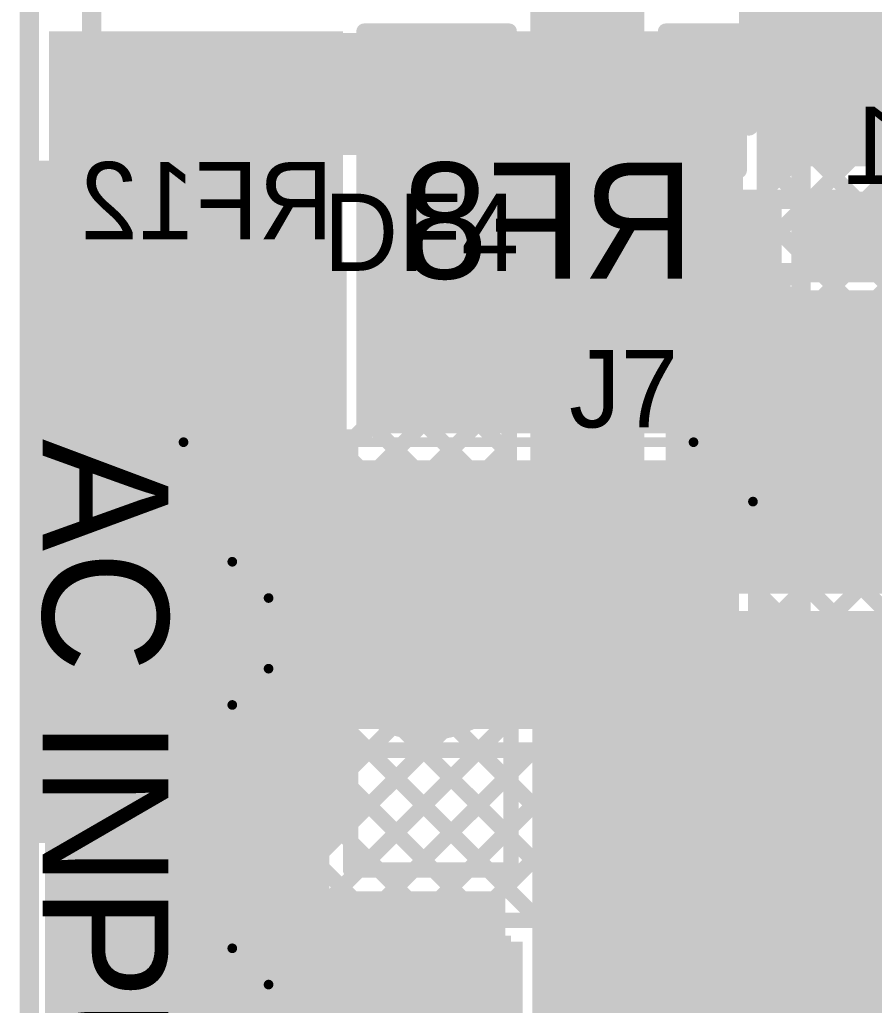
# Model space of a CAD drawing. Header units: millimetres. Extents: x 3.06 to 5.82, y 1.29 to 3.84.
# Drawn here: x 3.058 to 3.5, y 2.23 to 2.74 of the extents above; entities that cross this region are included whole.
import ezdxf

# ---------------------------------------------------------------- set-up
doc = ezdxf.new("R2010")
doc.units = ezdxf.units.MM
doc.header["$MEASUREMENT"] = 0
for name, color, linetype in [('BottomLayer', 5, 'Continuous'), ('BottomOverlay', 54, 'Continuous'), ('BottomPaste', 16, 'Continuous'), ('BottomSolder', 6, 'Continuous'), ('Mechanical13', 56, 'Continuous'), ('MultiLayer', 9, 'Continuous'), ('PadHoleLayer', 156, 'Continuous'), ('TopLayer', 1, 'Continuous'), ('TopOverlay', 2, 'Continuous'), ('TopPaste', 8, 'Continuous'), ('TopSolder', 216, 'Continuous'), ('ViaHoleLayer', 16, 'Continuous')]:
    doc.layers.add(name, color=color, linetype=linetype)

# ---------------------------------------------------------------- blocks, each defined once
blk = doc.blocks.new('R__0402_B_3')
at = {"layer": 'BottomLayer'}
for points in [[(-0.0275, 0.0125), (-0.0275, -0.0125), (-0.0095, 0.0125), (-0.0095, -0.0125)], [(0.0095, 0.0125), (0.0095, -0.0125), (0.0275, 0.0125), (0.0275, -0.0125)]]:
    blk.add_solid(points, dxfattribs=at)
at = {"layer": 'BottomOverlay', "const_width": 0.01}
for points in [[(-0.034, -0.019), (-0.034, 0.019)], [(-0.034, 0.019), (0.034, 0.019)], [(0.034, -0.019), (0.034, 0.019)], [(-0.034, -0.019), (0.034, -0.019)]]:
    blk.add_lwpolyline(points, dxfattribs=at)
at = {"layer": 'BottomOverlay', "const_width": 0.005}
for points in [[(-0.0365, 0.019, 1), (-0.0315, 0.019, 1)], [(-0.0365, 0.019, 1), (-0.0315, 0.019, 1)], [(0.0315, 0.019, 1), (0.0365, 0.019, 1)], [(0.0315, 0.019, 1), (0.0365, 0.019, 1)], [(-0.0365, -0.019, 1), (-0.0315, -0.019, 1)], [(-0.0365, -0.019, 1), (-0.0315, -0.019, 1)], [(0.0315, -0.019, 1), (0.0365, -0.019, 1)], [(0.0315, -0.019, 1), (0.0365, -0.019, 1)]]:
    blk.add_lwpolyline(points, format="xyb", close=True, dxfattribs=at)
at = {"layer": 'BottomPaste'}
for points in [[(-0.0275, 0.0125), (-0.0275, -0.0125), (-0.0095, 0.0125), (-0.0095, -0.0125)], [(0.0095, 0.0125), (0.0095, -0.0125), (0.0275, 0.0125), (0.0275, -0.0125)]]:
    blk.add_solid(points, dxfattribs=at)
at = {"layer": 'BottomSolder'}
for points in [[(-0.0315, 0.0165), (-0.0315, -0.0165), (-0.0055, 0.0165), (-0.0055, -0.0165)], [(0.0055, 0.0165), (0.0055, -0.0165), (0.0315, 0.0165), (0.0315, -0.0165)]]:
    blk.add_solid(points, dxfattribs=at)
blk = doc.blocks.new('T________B_____2P_8')
at = {"layer": 'BottomLayer', "const_width": 0.04}
blk.add_lwpolyline([(0.18, 0, 1), (0.22, 0, 1)], format="xyb", close=True, dxfattribs=at)
at = {"layer": 'BottomLayer'}
blk.add_solid([(-0.04, 0.04), (-0.04, -0.04), (0.04, 0.04), (0.04, -0.04)], dxfattribs=at)
at = {"layer": 'BottomSolder', "const_width": 0.044}
blk.add_lwpolyline([(0.178, 0, 1), (0.222, 0, 1)], format="xyb", close=True, dxfattribs=at)
at = {"layer": 'BottomSolder'}
blk.add_solid([(-0.044, 0.044), (-0.044, -0.044), (0.044, 0.044), (0.044, -0.044)], dxfattribs=at)
at = {"layer": 'MultiLayer', "const_width": 0.04}
blk.add_lwpolyline([(0.18, 0, 1), (0.22, 0, 1)], format="xyb", close=True, dxfattribs=at)
at = {"layer": 'MultiLayer'}
blk.add_solid([(-0.04, 0.04), (-0.04, -0.04), (0.04, 0.04), (0.04, -0.04)], dxfattribs=at)
at = {"layer": 'PadHoleLayer', "const_width": 0.0275}
for points in [[(-0.01375, 0, 1), (0.01375, 0, 1)], [(0.18625, 0, 1), (0.21375, 0, 1)]]:
    blk.add_lwpolyline(points, format="xyb", close=True, dxfattribs=at)
at = {"layer": 'TopLayer', "const_width": 0.04}
blk.add_lwpolyline([(0.18, 0, 1), (0.22, 0, 1)], format="xyb", close=True, dxfattribs=at)
at = {"layer": 'TopLayer'}
blk.add_solid([(-0.04, 0.04), (-0.04, -0.04), (0.04, 0.04), (0.04, -0.04)], dxfattribs=at)
at = {"layer": 'TopOverlay', "const_width": 0.005}
for points in [[(-0.10066, 0.12542), (-0.10066, -0.1384)], [(-0.10066, 0.12542), (0.29934, 0.12542)], [(0.29934, 0.12542), (0.29934, -0.1384)], [(-0.03661, 0.1002), (-0.01784, 0.08143)], [(0.03748, 0.1002), (0.01871, 0.08143)], [(0.16339, 0.1002), (0.18216, 0.08143)], [(0.23748, 0.1002), (0.21871, 0.08143)], [(-0.01784, 0.08143), (0.01871, 0.08143)], [(0.18216, 0.08143), (0.21871, 0.08143)], [(-0.10066, -0.1384), (-0.06992, -0.16914)], [(0.29934, -0.1384), (0.26861, -0.16914)], [(-0.06992, -0.16914), (0.26861, -0.16914)]]:
    blk.add_lwpolyline(points, dxfattribs=at)
at = {"layer": 'TopOverlay', "const_width": 0.0025}
for points in [[(-0.10191, 0.12542, 1), (-0.09941, 0.12542, 1)], [(-0.10191, 0.12542, 1), (-0.09941, 0.12542, 1)], [(0.29809, 0.12542, 1), (0.30059, 0.12542, 1)], [(0.29809, 0.12542, 1), (0.30059, 0.12542, 1)], [(-0.03786, 0.1002, 1), (-0.03536, 0.1002, 1)], [(0.03623, 0.1002, 1), (0.03873, 0.1002, 1)], [(0.16214, 0.1002, 1), (0.16464, 0.1002, 1)], [(0.23623, 0.1002, 1), (0.23873, 0.1002, 1)], [(-0.01909, 0.08143, 1), (-0.01659, 0.08143, 1)], [(-0.01909, 0.08143, 1), (-0.01659, 0.08143, 1)], [(0.01746, 0.08143, 1), (0.01996, 0.08143, 1)], [(0.01746, 0.08143, 1), (0.01996, 0.08143, 1)], [(0.18091, 0.08143, 1), (0.18341, 0.08143, 1)], [(0.18091, 0.08143, 1), (0.18341, 0.08143, 1)], [(0.21746, 0.08143, 1), (0.21996, 0.08143, 1)], [(0.21746, 0.08143, 1), (0.21996, 0.08143, 1)], [(-0.10191, -0.1384, 1), (-0.09941, -0.1384, 1)], [(-0.10191, -0.1384, 1), (-0.09941, -0.1384, 1)], [(0.29809, -0.1384, 1), (0.30059, -0.1384, 1)], [(0.29809, -0.1384, 1), (0.30059, -0.1384, 1)], [(-0.07117, -0.16914, 1), (-0.06867, -0.16914, 1)], [(-0.07117, -0.16914, 1), (-0.06867, -0.16914, 1)], [(0.26736, -0.16914, 1), (0.26986, -0.16914, 1)], [(0.26736, -0.16914, 1), (0.26986, -0.16914, 1)]]:
    blk.add_lwpolyline(points, format="xyb", close=True, dxfattribs=at)
at = {"layer": 'TopSolder', "const_width": 0.044}
blk.add_lwpolyline([(0.178, 0, 1), (0.222, 0, 1)], format="xyb", close=True, dxfattribs=at)
at = {"layer": 'TopSolder'}
blk.add_solid([(-0.044, 0.044), (-0.044, -0.044), (0.044, 0.044), (0.044, -0.044)], dxfattribs=at)
blk = doc.blocks.new('750312723_16')
at = {"layer": 'BottomLayer'}
blk.add_solid([(-0.04331, -0.04331), (0.04331, -0.04331), (-0.04331, 0.04331), (0.04331, 0.04331)], dxfattribs=at)
at = {"layer": 'BottomSolder'}
blk.add_solid([(-0.04731, -0.04731), (0.04731, -0.04731), (-0.04731, 0.04731), (0.04731, 0.04731)], dxfattribs=at)
at = {"layer": 'MultiLayer'}
blk.add_solid([(-0.04331, -0.04331), (0.04331, -0.04331), (-0.04331, 0.04331), (0.04331, 0.04331)], dxfattribs=at)
at = {"layer": 'PadHoleLayer', "const_width": 0.02303}
blk.add_lwpolyline([(-0.01152, 0, 1), (0.01152, 0, 1)], format="xyb", close=True, dxfattribs=at)
at = {"layer": 'TopLayer'}
blk.add_solid([(-0.04331, -0.04331), (0.04331, -0.04331), (-0.04331, 0.04331), (0.04331, 0.04331)], dxfattribs=at)
at = {"layer": 'TopOverlay', "const_width": 0.01}
blk.add_lwpolyline([(-0.0855, 0.056), (0.6895, 0.056)], dxfattribs=at)
at = {"layer": 'TopSolder'}
blk.add_solid([(-0.04731, -0.04731), (0.04731, -0.04731), (-0.04731, 0.04731), (0.04731, 0.04731)], dxfattribs=at)
blk = doc.blocks.new('RES_2512_B_26')
at = {"layer": 'BottomLayer'}
for points in [[(-0.1378, -0.0689), (-0.0748, -0.0689), (-0.1378, 0.0689), (-0.0748, 0.0689)], [(0.0748, -0.0689), (0.1378, -0.0689), (0.0748, 0.0689), (0.1378, 0.0689)]]:
    blk.add_solid(points, dxfattribs=at)
at = {"layer": 'BottomOverlay', "const_width": 0.01}
for points in [[(0.146, 0.077), (-0.146, 0.077)], [(-0.146, -0.077), (-0.146, 0.077)], [(0.146, -0.077), (0.146, 0.077)], [(0.146, -0.077), (-0.146, -0.077)]]:
    blk.add_lwpolyline(points, dxfattribs=at)
at = {"layer": 'BottomOverlay', "const_width": 0.005}
for points in [[(-0.1485, 0.077, 1), (-0.1435, 0.077, 1)], [(-0.1485, 0.077, 1), (-0.1435, 0.077, 1)], [(0.1435, 0.077, 1), (0.1485, 0.077, 1)], [(0.1435, 0.077, 1), (0.1485, 0.077, 1)], [(-0.1485, -0.077, 1), (-0.1435, -0.077, 1)], [(-0.1485, -0.077, 1), (-0.1435, -0.077, 1)], [(0.1435, -0.077, 1), (0.1485, -0.077, 1)], [(0.1435, -0.077, 1), (0.1485, -0.077, 1)]]:
    blk.add_lwpolyline(points, format="xyb", close=True, dxfattribs=at)
at = {"layer": 'BottomPaste'}
for points in [[(-0.1378, -0.0689), (-0.0748, -0.0689), (-0.1378, 0.0689), (-0.0748, 0.0689)], [(0.0748, -0.0689), (0.1378, -0.0689), (0.0748, 0.0689), (0.1378, 0.0689)]]:
    blk.add_solid(points, dxfattribs=at)
at = {"layer": 'BottomSolder'}
for points in [[(-0.1418, -0.0729), (-0.0708, -0.0729), (-0.1418, 0.0729), (-0.0708, 0.0729)], [(0.0708, -0.0729), (0.1418, -0.0729), (0.0708, 0.0729), (0.1418, 0.0729)]]:
    blk.add_solid(points, dxfattribs=at)
blk = doc.blocks.new('DF04S_T_77')
at = {"layer": 'TopLayer'}
for points in [[(-0.12638, 0.14173), (-0.07835, 0.14173), (-0.12638, 0.20236), (-0.07835, 0.20236)], [(0.07835, 0.14173), (0.12638, 0.14173), (0.07835, 0.20236), (0.12638, 0.20236)], [(-0.12638, -0.20236), (-0.07835, -0.20236), (-0.12638, -0.14173), (-0.07835, -0.14173)], [(0.07835, -0.20236), (0.12638, -0.20236), (0.07835, -0.14173), (0.12638, -0.14173)]]:
    blk.add_solid(points, dxfattribs=at)
at = {"layer": 'TopOverlay'}
for points, const_width in [([(0.16618, 0.155, 1), (0.14382, 0.155, 1)], 0.01969), ([(0.1389, 0.155, 1), (0.14874, 0.155, 1)], 0.00984), ([(0.16126, 0.155, 1), (0.1711, 0.155, 1)], 0.00984), ([(-0.0625, 0.13, 1), (-0.0575, 0.13, 1)], 0.005), ([(0.0575, 0.13, 1), (0.0625, 0.13, 1)], 0.005), ([(-0.1725, 0.115, 1), (-0.1675, 0.115, 1)], 0.005), ([(0.1675, 0.115, 1), (0.1725, 0.115, 1)], 0.005), ([(-0.1725, -0.12, 1), (-0.1675, -0.12, 1)], 0.005), ([(0.1675, -0.12, 1), (0.1725, -0.12, 1)], 0.005), ([(-0.0625, -0.13, 1), (-0.0575, -0.13, 1)], 0.005), ([(0.0575, -0.13, 1), (0.0625, -0.13, 1)], 0.005)]:
    blk.add_lwpolyline(points, format="xyb", close=True, dxfattribs=dict(at, const_width=const_width))
at = {"layer": 'TopOverlay', "const_width": 0.01}
for points in [[(-0.06, 0.13), (0.06, 0.13)], [(-0.17, -0.12), (-0.17, 0.115)], [(0.17, -0.12), (0.17, 0.115)], [(-0.06, -0.13), (0.06, -0.13)]]:
    blk.add_lwpolyline(points, dxfattribs=at)
at = {"layer": 'TopPaste'}
for points in [[(-0.12638, 0.14173), (-0.07835, 0.14173), (-0.12638, 0.20236), (-0.07835, 0.20236)], [(0.07835, 0.14173), (0.12638, 0.14173), (0.07835, 0.20236), (0.12638, 0.20236)], [(-0.12638, -0.20236), (-0.07835, -0.20236), (-0.12638, -0.14173), (-0.07835, -0.14173)], [(0.07835, -0.20236), (0.12638, -0.20236), (0.07835, -0.14173), (0.12638, -0.14173)]]:
    blk.add_solid(points, dxfattribs=at)
at = {"layer": 'TopSolder'}
for points in [[(-0.13038, 0.13773), (-0.07435, 0.13773), (-0.13038, 0.20636), (-0.07435, 0.20636)], [(0.07435, 0.13773), (0.13038, 0.13773), (0.07435, 0.20636), (0.13038, 0.20636)], [(-0.13038, -0.20636), (-0.07435, -0.20636), (-0.13038, -0.13773), (-0.07435, -0.13773)], [(0.07435, -0.20636), (0.13038, -0.20636), (0.07435, -0.13773), (0.13038, -0.13773)]]:
    blk.add_solid(points, dxfattribs=at)
blk = doc.blocks.new('SMB_B_82')
at = {"layer": 'BottomLayer'}
for points in [[(-0.12951, -0.054), (-0.04451, -0.054), (-0.12951, 0.054), (-0.04451, 0.054)], [(0.04451, -0.054), (0.12951, -0.054), (0.04451, 0.054), (0.12951, 0.054)]]:
    blk.add_solid(points, dxfattribs=at)
at = {"layer": 'BottomOverlay', "const_width": 0.01}
for points in [[(-0.095, 0.081), (0.099, 0.081)], [(-0.095, 0.081), (-0.095, 0.063)], [(0.099, 0.081), (0.099, 0.063)], [(-0.095, -0.063), (-0.095, -0.081)], [(0.099, -0.063), (0.099, -0.081)], [(-0.095, -0.081), (0.099, -0.081)]]:
    blk.add_lwpolyline(points, dxfattribs=at)
at = {"layer": 'BottomOverlay', "const_width": 0.005}
for points in [[(-0.0975, 0.081, 1), (-0.0925, 0.081, 1)], [(-0.0975, 0.081, 1), (-0.0925, 0.081, 1)], [(0.0965, 0.081, 1), (0.1015, 0.081, 1)], [(0.0965, 0.081, 1), (0.1015, 0.081, 1)], [(-0.0975, 0.063, 1), (-0.0925, 0.063, 1)], [(0.0965, 0.063, 1), (0.1015, 0.063, 1)], [(-0.0975, -0.063, 1), (-0.0925, -0.063, 1)], [(0.0965, -0.063, 1), (0.1015, -0.063, 1)], [(-0.0975, -0.081, 1), (-0.0925, -0.081, 1)], [(-0.0975, -0.081, 1), (-0.0925, -0.081, 1)], [(0.0965, -0.081, 1), (0.1015, -0.081, 1)], [(0.0965, -0.081, 1), (0.1015, -0.081, 1)]]:
    blk.add_lwpolyline(points, format="xyb", close=True, dxfattribs=at)
at = {"layer": 'BottomOverlay'}
for points in [[(0.099, 0.058), (0.19, 0.058), (0.099, 0.086), (0.19, 0.086)], [(0.133, -0.086), (0.19, -0.086), (0.133, 0.086), (0.19, 0.086)], [(0.099, -0.086), (0.19, -0.086), (0.099, -0.058), (0.19, -0.058)]]:
    blk.add_solid(points, dxfattribs=at)
at = {"layer": 'BottomPaste'}
for points in [[(-0.12951, -0.054), (-0.04451, -0.054), (-0.12951, 0.054), (-0.04451, 0.054)], [(0.04451, -0.054), (0.12951, -0.054), (0.04451, 0.054), (0.12951, 0.054)]]:
    blk.add_solid(points, dxfattribs=at)
at = {"layer": 'BottomSolder'}
for points in [[(-0.13351, -0.058), (-0.04051, -0.058), (-0.13351, 0.058), (-0.04051, 0.058)], [(0.04051, -0.058), (0.13351, -0.058), (0.04051, 0.058), (0.13351, 0.058)]]:
    blk.add_solid(points, dxfattribs=at)

msp = doc.modelspace()

# ---------------------------------------------------------------- linework, layer by layer
at = {"layer": 'BottomLayer', "const_width": 0.008}
for points in [[(3.236, 2.734), (3.311, 2.734)], [(3.236, 2.67032), (3.29968, 2.734)], [(3.236, 2.6986), (3.2714, 2.734)], [(3.236, 2.72688), (3.24312, 2.734)], [(3.236, 2.524), (3.236, 2.734)], [(3.236, 2.73198), (3.311, 2.65698)], [(3.26227, 2.734), (3.311, 2.68527)], [(3.29055, 2.734), (3.311, 2.71355)], [(3.311, 2.44942), (3.311, 2.734)], [(3.392, 2.734), (3.43, 2.734)], [(3.392, 2.71318), (3.41282, 2.734)], [(3.392, 2.662), (3.392, 2.734)], [(3.40369, 2.734), (3.43, 2.70769)], [(3.43, 2.662), (3.43, 2.734)], [(3.392, 2.68489), (3.43, 2.72289)], [(3.236, 2.64203), (3.311, 2.71703)], [(3.392, 2.7174), (3.43, 2.6794)], [(3.236, 2.7037), (3.311, 2.6287)], [(3.39739, 2.662), (3.43, 2.69461)], [(3.236, 2.61375), (3.311, 2.68875)], [(3.392, 2.68912), (3.41912, 2.662)], [(3.236, 2.67541), (3.311, 2.60041)], [(3.42567, 2.662), (3.43, 2.66633)], [(3.236, 2.58546), (3.311, 2.66046)], [(3.392, 2.662), (3.43, 2.662)], [(3.236, 2.64713), (3.311, 2.57213)], [(3.236, 2.55718), (3.311, 2.63218)], [(3.236, 2.61885), (3.311, 2.54385)], [(3.236, 2.52889), (3.311, 2.60389)], [(3.236, 2.59056), (3.311, 2.51556)], [(3.229, 2.49361), (3.311, 2.57561)], [(3.236, 2.56228), (3.311, 2.48728)], [(3.229, 2.46533), (3.311, 2.54733)], [(3.236, 2.53399), (3.311, 2.45899)], [(3.23111, 2.524), (3.236, 2.52889)], [(3.118, 2.524), (3.236, 2.524)], [(3.118, 2.518), (3.118, 2.524)], [(3.13286, 2.524), (3.13886, 2.518)], [(3.14025, 2.518), (3.14625, 2.524)], [(3.16114, 2.524), (3.16714, 2.518)], [(3.16854, 2.518), (3.17454, 2.524)], [(3.18942, 2.524), (3.19542, 2.518)], [(3.19682, 2.518), (3.20282, 2.524)], [(3.21771, 2.524), (3.22371, 2.518)], [(3.22511, 2.518), (3.23111, 2.524)], [(3.118, 2.518), (3.229, 2.518)], [(3.22371, 2.518), (3.229, 2.51271)], [(3.229, 2.45486), (3.229, 2.518)], [(3.26486, 2.4729), (3.311, 2.51904)], [(3.229, 2.51271), (3.26871, 2.473)], [(3.28881, 2.46856), (3.311, 2.49076)], [(3.229, 2.48442), (3.2456, 2.46782)], [(3.3053, 2.45678), (3.311, 2.46247)], [(3.312, 2.3), (3.312, 2.39621)], [(3.229, 2.3), (3.229, 2.38914)], [(3.229, 2.38047), (3.23322, 2.3847)], [(3.30155, 2.38359), (3.312, 2.37314)], [(3.23338, 2.3), (3.312, 2.37862)], [(3.229, 2.35219), (3.2508, 2.37399)], [(3.25618, 2.37239), (3.312, 2.31657)], [(3.28346, 2.3734), (3.312, 2.34486)], [(3.229, 2.3239), (3.27687, 2.37178)], [(3.229, 2.37129), (3.30029, 2.3)], [(3.26166, 2.3), (3.312, 2.35034)], [(3.229, 2.343), (3.272, 2.3)], [(3.28995, 2.3), (3.312, 2.32205)], [(3.229, 2.31472), (3.24372, 2.3)], [(3.229, 2.3), (3.312, 2.3)]]:
    msp.add_lwpolyline(points, dxfattribs=at)
at = {"layer": 'BottomLayer'}
for points, const_width in [([(3.234, 2.734, 1), (3.238, 2.734, 1)], 0.004), ([(3.234, 2.734, 1), (3.238, 2.734, 1)], 0.004), ([(3.234, 2.73198, 1), (3.238, 2.73198, 1)], 0.004), ([(3.24112, 2.734, 1), (3.24512, 2.734, 1)], 0.004), ([(3.26027, 2.734, 1), (3.26427, 2.734, 1)], 0.004), ([(3.2694, 2.734, 1), (3.2734, 2.734, 1)], 0.004), ([(3.28855, 2.734, 1), (3.29255, 2.734, 1)], 0.004), ([(3.29768, 2.734, 1), (3.30168, 2.734, 1)], 0.004), ([(3.309, 2.734, 1), (3.313, 2.734, 1)], 0.004), ([(3.309, 2.734, 1), (3.313, 2.734, 1)], 0.004), ([(3.39, 2.734, 1), (3.394, 2.734, 1)], 0.004), ([(3.39, 2.734, 1), (3.394, 2.734, 1)], 0.004), ([(3.40169, 2.734, 1), (3.40569, 2.734, 1)], 0.004), ([(3.41082, 2.734, 1), (3.41482, 2.734, 1)], 0.004), ([(3.428, 2.734, 1), (3.432, 2.734, 1)], 0.004), ([(3.428, 2.734, 1), (3.432, 2.734, 1)], 0.004), ([(3.234, 2.72688, 1), (3.238, 2.72688, 1)], 0.004), ([(3.428, 2.72289, 1), (3.432, 2.72289, 1)], 0.004), ([(3.309, 2.71703, 1), (3.313, 2.71703, 1)], 0.004), ([(3.39, 2.7174, 1), (3.394, 2.7174, 1)], 0.004), ([(3.10609, 2.703, 1), (3.11791, 2.703, 1)], 0.01181), ([(3.13209, 2.703, 1), (3.14391, 2.703, 1)], 0.01181), ([(3.15809, 2.703, 1), (3.16991, 2.703, 1)], 0.01181), ([(3.18409, 2.703, 1), (3.19591, 2.703, 1)], 0.01181), ([(3.309, 2.71355, 1), (3.313, 2.71355, 1)], 0.004), ([(3.39, 2.71318, 1), (3.394, 2.71318, 1)], 0.004), ([(3.428, 2.70769, 1), (3.432, 2.70769, 1)], 0.004), ([(3.234, 2.7037, 1), (3.238, 2.7037, 1)], 0.004), ([(3.234, 2.6986, 1), (3.238, 2.6986, 1)], 0.004), ([(3.428, 2.69461, 1), (3.432, 2.69461, 1)], 0.004), ([(3.309, 2.68875, 1), (3.313, 2.68875, 1)], 0.004), ([(3.39, 2.68912, 1), (3.394, 2.68912, 1)], 0.004), ([(3.309, 2.68527, 1), (3.313, 2.68527, 1)], 0.004), ([(3.39, 2.68489, 1), (3.394, 2.68489, 1)], 0.004), ([(3.428, 2.6794, 1), (3.432, 2.6794, 1)], 0.004), ([(3.234, 2.67541, 1), (3.238, 2.67541, 1)], 0.004), ([(3.234, 2.67032, 1), (3.238, 2.67032, 1)], 0.004), ([(3.428, 2.66633, 1), (3.432, 2.66633, 1)], 0.004), ([(3.309, 2.66046, 1), (3.313, 2.66046, 1)], 0.004), ([(3.39, 2.662, 1), (3.394, 2.662, 1)], 0.004), ([(3.39, 2.662, 1), (3.394, 2.662, 1)], 0.004), ([(3.39539, 2.662, 1), (3.39939, 2.662, 1)], 0.004), ([(3.41712, 2.662, 1), (3.42112, 2.662, 1)], 0.004), ([(3.42367, 2.662, 1), (3.42767, 2.662, 1)], 0.004), ([(3.428, 2.662, 1), (3.432, 2.662, 1)], 0.004), ([(3.428, 2.662, 1), (3.432, 2.662, 1)], 0.004), ([(3.309, 2.65698, 1), (3.313, 2.65698, 1)], 0.004), ([(3.234, 2.64713, 1), (3.238, 2.64713, 1)], 0.004), ([(3.234, 2.64203, 1), (3.238, 2.64203, 1)], 0.004), ([(3.309, 2.63218, 1), (3.313, 2.63218, 1)], 0.004), ([(3.309, 2.6287, 1), (3.313, 2.6287, 1)], 0.004), ([(3.234, 2.61885, 1), (3.238, 2.61885, 1)], 0.004), ([(3.234, 2.61375, 1), (3.238, 2.61375, 1)], 0.004), ([(3.309, 2.60389, 1), (3.313, 2.60389, 1)], 0.004), ([(3.309, 2.60041, 1), (3.313, 2.60041, 1)], 0.004), ([(3.234, 2.59056, 1), (3.238, 2.59056, 1)], 0.004), ([(3.234, 2.58546, 1), (3.238, 2.58546, 1)], 0.004), ([(3.309, 2.57561, 1), (3.313, 2.57561, 1)], 0.004), ([(3.309, 2.57213, 1), (3.313, 2.57213, 1)], 0.004), ([(3.234, 2.56228, 1), (3.238, 2.56228, 1)], 0.004), ([(3.234, 2.55718, 1), (3.238, 2.55718, 1)], 0.004), ([(3.309, 2.54733, 1), (3.313, 2.54733, 1)], 0.004), ([(3.309, 2.54385, 1), (3.313, 2.54385, 1)], 0.004), ([(3.234, 2.53399, 1), (3.238, 2.53399, 1)], 0.004), ([(3.234, 2.52889, 1), (3.238, 2.52889, 1)], 0.004), ([(3.234, 2.52889, 1), (3.238, 2.52889, 1)], 0.004), ([(3.116, 2.524, 1), (3.12, 2.524, 1)], 0.004), ([(3.116, 2.524, 1), (3.12, 2.524, 1)], 0.004), ([(3.13086, 2.524, 1), (3.13486, 2.524, 1)], 0.004), ([(3.14425, 2.524, 1), (3.14825, 2.524, 1)], 0.004), ([(3.15914, 2.524, 1), (3.16314, 2.524, 1)], 0.004), ([(3.17254, 2.524, 1), (3.17654, 2.524, 1)], 0.004), ([(3.18742, 2.524, 1), (3.19142, 2.524, 1)], 0.004), ([(3.20082, 2.524, 1), (3.20482, 2.524, 1)], 0.004), ([(3.21571, 2.524, 1), (3.21971, 2.524, 1)], 0.004), ([(3.22911, 2.524, 1), (3.23311, 2.524, 1)], 0.004), ([(3.22911, 2.524, 1), (3.23311, 2.524, 1)], 0.004), ([(3.234, 2.524, 1), (3.238, 2.524, 1)], 0.004), ([(3.234, 2.524, 1), (3.238, 2.524, 1)], 0.004), ([(3.116, 2.518, 1), (3.12, 2.518, 1)], 0.004), ([(3.116, 2.518, 1), (3.12, 2.518, 1)], 0.004), ([(3.13686, 2.518, 1), (3.14086, 2.518, 1)], 0.004), ([(3.13825, 2.518, 1), (3.14225, 2.518, 1)], 0.004), ([(3.16514, 2.518, 1), (3.16914, 2.518, 1)], 0.004), ([(3.16654, 2.518, 1), (3.17054, 2.518, 1)], 0.004), ([(3.19342, 2.518, 1), (3.19742, 2.518, 1)], 0.004), ([(3.19482, 2.518, 1), (3.19882, 2.518, 1)], 0.004), ([(3.22171, 2.518, 1), (3.22571, 2.518, 1)], 0.004), ([(3.22171, 2.518, 1), (3.22571, 2.518, 1)], 0.004), ([(3.22311, 2.518, 1), (3.22711, 2.518, 1)], 0.004), ([(3.227, 2.518, 1), (3.231, 2.518, 1)], 0.004), ([(3.227, 2.518, 1), (3.231, 2.518, 1)], 0.004), ([(3.309, 2.51904, 1), (3.313, 2.51904, 1)], 0.004), ([(3.309, 2.51556, 1), (3.313, 2.51556, 1)], 0.004), ([(3.227, 2.51271, 1), (3.231, 2.51271, 1)], 0.004), ([(3.227, 2.51271, 1), (3.231, 2.51271, 1)], 0.004), ([(3.227, 2.49361, 1), (3.231, 2.49361, 1)], 0.004), ([(3.309, 2.49076, 1), (3.313, 2.49076, 1)], 0.004), ([(3.309, 2.48728, 1), (3.313, 2.48728, 1)], 0.004), ([(3.227, 2.48442, 1), (3.231, 2.48442, 1)], 0.004), ([(3.26286, 2.4729, 1), (3.26686, 2.4729, 1)], 0.004), ([(3.26671, 2.473, 1), (3.27071, 2.473, 1)], 0.004), ([(3.227, 2.46533, 1), (3.231, 2.46533, 1)], 0.004), ([(3.2436, 2.46782, 1), (3.2476, 2.46782, 1)], 0.004), ([(3.28681, 2.46856, 1), (3.29081, 2.46856, 1)], 0.004), ([(3.309, 2.46247, 1), (3.313, 2.46247, 1)], 0.004), ([(3.227, 2.45486, 1), (3.231, 2.45486, 1)], 0.004), ([(3.227, 2.45486, 1), (3.231, 2.45486, 1)], 0.004), ([(3.3033, 2.45678, 1), (3.3073, 2.45678, 1)], 0.004), ([(3.309, 2.45899, 1), (3.313, 2.45899, 1)], 0.004), ([(3.309, 2.44942, 1), (3.313, 2.44942, 1)], 0.004), ([(3.309, 2.44942, 1), (3.313, 2.44942, 1)], 0.004), ([(3.31, 2.39621, 1), (3.314, 2.39621, 1)], 0.004), ([(3.31, 2.39621, 1), (3.314, 2.39621, 1)], 0.004), ([(3.227, 2.38914, 1), (3.231, 2.38914, 1)], 0.004), ([(3.227, 2.38914, 1), (3.231, 2.38914, 1)], 0.004), ([(3.23122, 2.3847, 1), (3.23522, 2.3847, 1)], 0.004), ([(3.29955, 2.38359, 1), (3.30355, 2.38359, 1)], 0.004), ([(3.227, 2.38047, 1), (3.231, 2.38047, 1)], 0.004), ([(3.31, 2.37862, 1), (3.314, 2.37862, 1)], 0.004), ([(3.2488, 2.37399, 1), (3.2528, 2.37399, 1)], 0.004), ([(3.25418, 2.37239, 1), (3.25818, 2.37239, 1)], 0.004), ([(3.28146, 2.3734, 1), (3.28546, 2.3734, 1)], 0.004), ([(3.31, 2.37314, 1), (3.314, 2.37314, 1)], 0.004), ([(3.227, 2.37129, 1), (3.231, 2.37129, 1)], 0.004), ([(3.27487, 2.37178, 1), (3.27887, 2.37178, 1)], 0.004), ([(3.227, 2.35219, 1), (3.231, 2.35219, 1)], 0.004), ([(3.31, 2.35034, 1), (3.314, 2.35034, 1)], 0.004), ([(3.227, 2.343, 1), (3.231, 2.343, 1)], 0.004), ([(3.31, 2.34486, 1), (3.314, 2.34486, 1)], 0.004), ([(3.227, 2.3239, 1), (3.231, 2.3239, 1)], 0.004), ([(3.31, 2.32205, 1), (3.314, 2.32205, 1)], 0.004), ([(3.31, 2.31657, 1), (3.314, 2.31657, 1)], 0.004), ([(3.227, 2.31472, 1), (3.231, 2.31472, 1)], 0.004), ([(3.227, 2.3, 1), (3.231, 2.3, 1)], 0.004), ([(3.227, 2.3, 1), (3.231, 2.3, 1)], 0.004), ([(3.23138, 2.3, 1), (3.23538, 2.3, 1)], 0.004), ([(3.24172, 2.3, 1), (3.24572, 2.3, 1)], 0.004), ([(3.25966, 2.3, 1), (3.26366, 2.3, 1)], 0.004), ([(3.27, 2.3, 1), (3.274, 2.3, 1)], 0.004), ([(3.28795, 2.3, 1), (3.29195, 2.3, 1)], 0.004), ([(3.29829, 2.3, 1), (3.30229, 2.3, 1)], 0.004), ([(3.31, 2.3, 1), (3.314, 2.3, 1)], 0.004), ([(3.31, 2.3, 1), (3.314, 2.3, 1)], 0.004)]:
    msp.add_lwpolyline(points, format="xyb", close=True, dxfattribs=dict(at, const_width=const_width))
at = {"layer": 'BottomLayer', "const_width": 0.008}
for points in [[(3.229, 2.45486, -0.505979), (3.311, 2.44942)], [(3.312, 2.39621, -0.517836), (3.229, 2.38914)]]:
    msp.add_lwpolyline(points, format="xyb", dxfattribs=at)
at = {"layer": 'BottomLayer'}
for points in [[(3.441, 2.664), (3.588, 2.664), (3.441, 3.183), (3.588, 3.183)], [(3.322, 2.418), (3.381, 2.418), (3.322, 2.782), (3.381, 2.782)], [(3.073, 2.535), (3.225, 2.535), (3.073, 2.734), (3.225, 2.734)], [(3.392, 2.586), (3.452, 2.586), (3.392, 2.651), (3.452, 2.651)], [(3.461, 2.604), (3.647, 2.604), (3.461, 2.651), (3.647, 2.651)], [(3.392, 2.443), (3.566, 2.443), (3.392, 2.59), (3.566, 2.59)], [(3.071, 2.163), (3.218, 2.163), (3.071, 2.507), (3.218, 2.507)], [(3.323, 2.165), (3.565, 2.165), (3.323, 2.434), (3.565, 2.434)], [(3.072, 2.162), (3.309, 2.162), (3.072, 2.289), (3.309, 2.289)]]:
    msp.add_solid(points, dxfattribs=at)
at = {"layer": 'BottomSolder', "const_width": 0.01581}
for points in [[(3.10409, 2.703, 1), (3.11991, 2.703, 1)], [(3.13009, 2.703, 1), (3.14591, 2.703, 1)], [(3.15609, 2.703, 1), (3.17191, 2.703, 1)], [(3.18209, 2.703, 1), (3.19791, 2.703, 1)]]:
    msp.add_lwpolyline(points, format="xyb", close=True, dxfattribs=at)
at = {"layer": 'Mechanical13', "const_width": 0.01}
msp.add_lwpolyline([(3.06284, 1.52328), (3.06284, 3.57903)], dxfattribs=at)
at = {"layer": 'MultiLayer', "const_width": 0.01181}
for points in [[(3.10609, 2.703, 1), (3.11791, 2.703, 1)], [(3.13209, 2.703, 1), (3.14391, 2.703, 1)], [(3.15809, 2.703, 1), (3.16991, 2.703, 1)], [(3.18409, 2.703, 1), (3.19591, 2.703, 1)]]:
    msp.add_lwpolyline(points, format="xyb", close=True, dxfattribs=at)
at = {"layer": 'TopLayer', "const_width": 0.008}
for points in [[(3.441, 2.3662), (4.1278, 3.053)], [(3.33426, 2.86), (3.92112, 2.27314)], [(3.36254, 2.86), (3.94331, 2.27923)], [(3.443, 2.65104), (3.59956, 2.8076)], [(3.441, 2.50762), (3.73841, 2.80503)], [(3.441, 2.47934), (3.74969, 2.78803)], [(3.443, 2.62276), (3.61018, 2.78993)], [(3.441, 2.39448), (3.82383, 2.77731)], [(3.441, 2.45105), (3.76581, 2.77586)], [(3.443, 2.73589), (3.48562, 2.77851)], [(3.443, 2.59447), (3.62567, 2.77714)], [(3.443, 2.5379), (3.67883, 2.77373)], [(3.443, 2.67933), (3.53538, 2.77171)], [(3.443, 2.70761), (3.50575, 2.77036)], [(3.441, 2.42277), (3.78764, 2.7694)], [(3.443, 2.56619), (3.64662, 2.76981)], [(3.443, 2.515), (3.443, 2.745)], [(3.443, 2.72297), (3.90531, 2.26067)], [(3.411, 2.30791), (3.803, 2.69991)], [(3.443, 2.69469), (3.86482, 2.27287)], [(3.443, 2.6664), (3.83075, 2.27865)], [(3.443, 2.63812), (3.81019, 2.27093)], [(3.411, 2.27963), (3.742, 2.61063)], [(3.443, 2.60984), (3.79552, 2.25731)], [(3.411, 2.25135), (3.742, 2.58235)], [(3.443, 2.58155), (3.74747, 2.27708)], [(3.443, 2.55327), (3.71865, 2.27762)], [(3.46725, 2.27931), (3.742, 2.55406)], [(3.49553, 2.27931), (3.76422, 2.548)], [(3.443, 2.52498), (3.67598, 2.292)], [(3.441, 2.362), (3.441, 2.515)], [(3.441, 2.4987), (3.6477, 2.292)], [(3.441, 2.47041), (3.61941, 2.292)], [(3.441, 2.44213), (3.59113, 2.292)], [(3.441, 2.41385), (3.56285, 2.292)], [(3.441, 2.38556), (3.54725, 2.27931)], [(3.4368, 2.362), (3.441, 2.3662)], [(3.118, 2.32604), (3.15396, 2.362)], [(3.118, 2.362), (3.172, 2.362)], [(3.118, 2.35433), (3.12567, 2.362)], [(3.118, 2.24119), (3.23881, 2.362)], [(3.118, 2.29776), (3.18224, 2.362)], [(3.118, 2.26947), (3.21053, 2.362)], [(3.118, 2.18462), (3.29538, 2.362)], [(3.118, 2.2129), (3.2671, 2.362)], [(3.118, 2.109), (3.118, 2.362)], [(3.12515, 2.362), (3.215, 2.27215)], [(3.15343, 2.362), (3.24143, 2.274)], [(3.172, 2.362), (3.235, 2.362)], [(3.172, 2.362), (3.235, 2.362)], [(3.18172, 2.362), (3.26972, 2.274)], [(3.21, 2.362), (3.298, 2.274)], [(3.235, 2.362), (3.34, 2.362)], [(3.23566, 2.274), (3.32366, 2.362)], [(3.23829, 2.362), (3.32629, 2.274)], [(3.26657, 2.362), (3.34, 2.28857)], [(3.29486, 2.362), (3.34, 2.31686)], [(3.32314, 2.362), (3.34, 2.34514)], [(3.34, 2.0925), (3.34, 2.362)], [(3.411, 2.362), (3.441, 2.362)], [(3.411, 2.3362), (3.4368, 2.362)], [(3.411, 2.0955), (3.411, 2.362)], [(3.411, 2.35899), (3.49069, 2.27931)], [(3.43628, 2.362), (3.51897, 2.27931)], [(3.26395, 2.274), (3.34, 2.35005)], [(3.118, 2.34087), (3.215, 2.24387)], [(3.411, 2.33071), (3.46361, 2.2781)], [(3.29223, 2.274), (3.34, 2.32177)], [(3.118, 2.31258), (3.215, 2.21558)], [(3.411, 2.30242), (3.46361, 2.24982)], [(3.32052, 2.274), (3.34, 2.29348)], [(3.118, 2.2843), (3.215, 2.1873)], [(3.411, 2.22306), (3.46361, 2.27567)], [(3.46361, 2.27931), (3.56, 2.27931)], [(3.46361, 2.27567), (3.46725, 2.27931)], [(3.46361, 2.17069), (3.46361, 2.27931)], [(3.215, 2.274), (3.329, 2.274)], [(3.215, 2.102), (3.215, 2.274)], [(3.32629, 2.274), (3.329, 2.27129)], [(3.329, 2.102), (3.329, 2.274)], [(3.329, 2.27129), (3.34, 2.26029)], [(3.411, 2.27414), (3.46361, 2.22153)], [(3.329, 2.2542), (3.34, 2.2652)], [(3.118, 2.25601), (3.215, 2.15901)], [(3.118, 2.15634), (3.215, 2.25334)], [(3.411, 2.19478), (3.46361, 2.24738)], [(3.411, 2.24586), (3.46361, 2.19325)], [(3.329, 2.243), (3.34, 2.232)], [(3.329, 2.22591), (3.34, 2.23691)], [(3.118, 2.22773), (3.215, 2.13073)]]:
    msp.add_lwpolyline(points, dxfattribs=at)
at = {"layer": 'TopLayer'}
for points, const_width in [([(3.441, 2.73589, 1), (3.445, 2.73589, 1)], 0.004), ([(3.441, 2.72297, 1), (3.445, 2.72297, 1)], 0.004), ([(3.10609, 2.703, 1), (3.11791, 2.703, 1)], 0.01181), ([(3.13209, 2.703, 1), (3.14391, 2.703, 1)], 0.01181), ([(3.15809, 2.703, 1), (3.16991, 2.703, 1)], 0.01181), ([(3.18409, 2.703, 1), (3.19591, 2.703, 1)], 0.01181), ([(3.441, 2.70761, 1), (3.445, 2.70761, 1)], 0.004), ([(3.441, 2.69469, 1), (3.445, 2.69469, 1)], 0.004), ([(3.441, 2.67933, 1), (3.445, 2.67933, 1)], 0.004), ([(3.441, 2.6664, 1), (3.445, 2.6664, 1)], 0.004), ([(3.441, 2.65104, 1), (3.445, 2.65104, 1)], 0.004), ([(3.441, 2.63812, 1), (3.445, 2.63812, 1)], 0.004), ([(3.441, 2.62276, 1), (3.445, 2.62276, 1)], 0.004), ([(3.441, 2.60984, 1), (3.445, 2.60984, 1)], 0.004), ([(3.441, 2.59447, 1), (3.445, 2.59447, 1)], 0.004), ([(3.441, 2.58155, 1), (3.445, 2.58155, 1)], 0.004), ([(3.441, 2.56619, 1), (3.445, 2.56619, 1)], 0.004), ([(3.441, 2.55327, 1), (3.445, 2.55327, 1)], 0.004), ([(3.441, 2.5379, 1), (3.445, 2.5379, 1)], 0.004), ([(3.441, 2.52498, 1), (3.445, 2.52498, 1)], 0.004), ([(3.439, 2.515, 1), (3.443, 2.515, 1)], 0.004), ([(3.441, 2.515, 1), (3.445, 2.515, 1)], 0.004), ([(3.439, 2.50762, 1), (3.443, 2.50762, 1)], 0.004), ([(3.439, 2.4987, 1), (3.443, 2.4987, 1)], 0.004), ([(3.439, 2.47934, 1), (3.443, 2.47934, 1)], 0.004), ([(3.439, 2.47041, 1), (3.443, 2.47041, 1)], 0.004), ([(3.439, 2.45105, 1), (3.443, 2.45105, 1)], 0.004), ([(3.439, 2.44213, 1), (3.443, 2.44213, 1)], 0.004), ([(3.439, 2.42277, 1), (3.443, 2.42277, 1)], 0.004), ([(3.439, 2.41385, 1), (3.443, 2.41385, 1)], 0.004), ([(3.439, 2.39448, 1), (3.443, 2.39448, 1)], 0.004), ([(3.439, 2.38556, 1), (3.443, 2.38556, 1)], 0.004), ([(3.439, 2.3662, 1), (3.443, 2.3662, 1)], 0.004), ([(3.439, 2.3662, 1), (3.443, 2.3662, 1)], 0.004), ([(3.116, 2.362, 1), (3.12, 2.362, 1)], 0.004), ([(3.116, 2.362, 1), (3.12, 2.362, 1)], 0.004), ([(3.12315, 2.362, 1), (3.12715, 2.362, 1)], 0.004), ([(3.12367, 2.362, 1), (3.12767, 2.362, 1)], 0.004), ([(3.15143, 2.362, 1), (3.15543, 2.362, 1)], 0.004), ([(3.15196, 2.362, 1), (3.15596, 2.362, 1)], 0.004), ([(3.17, 2.362, 1), (3.174, 2.362, 1)], 0.004), ([(3.17, 2.362, 1), (3.174, 2.362, 1)], 0.004), ([(3.17, 2.362, 1), (3.174, 2.362, 1)], 0.004), ([(3.17972, 2.362, 1), (3.18372, 2.362, 1)], 0.004), ([(3.18024, 2.362, 1), (3.18424, 2.362, 1)], 0.004), ([(3.208, 2.362, 1), (3.212, 2.362, 1)], 0.004), ([(3.20853, 2.362, 1), (3.21253, 2.362, 1)], 0.004), ([(3.233, 2.362, 1), (3.237, 2.362, 1)], 0.004), ([(3.233, 2.362, 1), (3.237, 2.362, 1)], 0.004), ([(3.233, 2.362, 1), (3.237, 2.362, 1)], 0.004), ([(3.23629, 2.362, 1), (3.24029, 2.362, 1)], 0.004), ([(3.23681, 2.362, 1), (3.24081, 2.362, 1)], 0.004), ([(3.26457, 2.362, 1), (3.26857, 2.362, 1)], 0.004), ([(3.2651, 2.362, 1), (3.2691, 2.362, 1)], 0.004), ([(3.29286, 2.362, 1), (3.29686, 2.362, 1)], 0.004), ([(3.29338, 2.362, 1), (3.29738, 2.362, 1)], 0.004), ([(3.32114, 2.362, 1), (3.32514, 2.362, 1)], 0.004), ([(3.32166, 2.362, 1), (3.32566, 2.362, 1)], 0.004), ([(3.338, 2.362, 1), (3.342, 2.362, 1)], 0.004), ([(3.338, 2.362, 1), (3.342, 2.362, 1)], 0.004), ([(3.409, 2.362, 1), (3.413, 2.362, 1)], 0.004), ([(3.409, 2.362, 1), (3.413, 2.362, 1)], 0.004), ([(3.409, 2.35899, 1), (3.413, 2.35899, 1)], 0.004), ([(3.43428, 2.362, 1), (3.43828, 2.362, 1)], 0.004), ([(3.4348, 2.362, 1), (3.4388, 2.362, 1)], 0.004), ([(3.4348, 2.362, 1), (3.4388, 2.362, 1)], 0.004), ([(3.439, 2.362, 1), (3.443, 2.362, 1)], 0.004), ([(3.439, 2.362, 1), (3.443, 2.362, 1)], 0.004), ([(3.116, 2.35433, 1), (3.12, 2.35433, 1)], 0.004), ([(3.338, 2.35005, 1), (3.342, 2.35005, 1)], 0.004), ([(3.338, 2.34514, 1), (3.342, 2.34514, 1)], 0.004), ([(3.116, 2.34087, 1), (3.12, 2.34087, 1)], 0.004), ([(3.409, 2.3362, 1), (3.413, 2.3362, 1)], 0.004), ([(3.409, 2.33071, 1), (3.413, 2.33071, 1)], 0.004), ([(3.116, 2.32604, 1), (3.12, 2.32604, 1)], 0.004), ([(3.338, 2.32177, 1), (3.342, 2.32177, 1)], 0.004), ([(3.338, 2.31686, 1), (3.342, 2.31686, 1)], 0.004), ([(3.116, 2.31258, 1), (3.12, 2.31258, 1)], 0.004), ([(3.409, 2.30791, 1), (3.413, 2.30791, 1)], 0.004), ([(3.409, 2.30242, 1), (3.413, 2.30242, 1)], 0.004), ([(3.116, 2.29776, 1), (3.12, 2.29776, 1)], 0.004), ([(3.338, 2.29348, 1), (3.342, 2.29348, 1)], 0.004), ([(3.338, 2.28857, 1), (3.342, 2.28857, 1)], 0.004), ([(3.116, 2.2843, 1), (3.12, 2.2843, 1)], 0.004), ([(3.409, 2.27963, 1), (3.413, 2.27963, 1)], 0.004), ([(3.46161, 2.27931, 1), (3.46561, 2.27931, 1)], 0.004), ([(3.46161, 2.27931, 1), (3.46561, 2.27931, 1)], 0.004), ([(3.46161, 2.2781, 1), (3.46561, 2.2781, 1)], 0.004), ([(3.46161, 2.27567, 1), (3.46561, 2.27567, 1)], 0.004), ([(3.46161, 2.27567, 1), (3.46561, 2.27567, 1)], 0.004), ([(3.46525, 2.27931, 1), (3.46925, 2.27931, 1)], 0.004), ([(3.46525, 2.27931, 1), (3.46925, 2.27931, 1)], 0.004), ([(3.48869, 2.27931, 1), (3.49269, 2.27931, 1)], 0.004), ([(3.49353, 2.27931, 1), (3.49753, 2.27931, 1)], 0.004), ([(3.213, 2.274, 1), (3.217, 2.274, 1)], 0.004), ([(3.213, 2.274, 1), (3.217, 2.274, 1)], 0.004), ([(3.213, 2.27215, 1), (3.217, 2.27215, 1)], 0.004), ([(3.23366, 2.274, 1), (3.23766, 2.274, 1)], 0.004), ([(3.23943, 2.274, 1), (3.24343, 2.274, 1)], 0.004), ([(3.26195, 2.274, 1), (3.26595, 2.274, 1)], 0.004), ([(3.26772, 2.274, 1), (3.27172, 2.274, 1)], 0.004), ([(3.29023, 2.274, 1), (3.29423, 2.274, 1)], 0.004), ([(3.296, 2.274, 1), (3.3, 2.274, 1)], 0.004), ([(3.31852, 2.274, 1), (3.32252, 2.274, 1)], 0.004), ([(3.32429, 2.274, 1), (3.32829, 2.274, 1)], 0.004), ([(3.32429, 2.274, 1), (3.32829, 2.274, 1)], 0.004), ([(3.327, 2.274, 1), (3.331, 2.274, 1)], 0.004), ([(3.327, 2.274, 1), (3.331, 2.274, 1)], 0.004), ([(3.327, 2.27129, 1), (3.331, 2.27129, 1)], 0.004), ([(3.327, 2.27129, 1), (3.331, 2.27129, 1)], 0.004), ([(3.409, 2.27414, 1), (3.413, 2.27414, 1)], 0.004), ([(3.116, 2.26947, 1), (3.12, 2.26947, 1)], 0.004), ([(3.338, 2.2652, 1), (3.342, 2.2652, 1)], 0.004), ([(3.338, 2.26029, 1), (3.342, 2.26029, 1)], 0.004), ([(3.116, 2.25601, 1), (3.12, 2.25601, 1)], 0.004), ([(3.213, 2.25334, 1), (3.217, 2.25334, 1)], 0.004), ([(3.327, 2.2542, 1), (3.331, 2.2542, 1)], 0.004), ([(3.409, 2.25135, 1), (3.413, 2.25135, 1)], 0.004), ([(3.409, 2.24586, 1), (3.413, 2.24586, 1)], 0.004), ([(3.46161, 2.24982, 1), (3.46561, 2.24982, 1)], 0.004), ([(3.46161, 2.24738, 1), (3.46561, 2.24738, 1)], 0.004), ([(3.116, 2.24119, 1), (3.12, 2.24119, 1)], 0.004), ([(3.213, 2.24387, 1), (3.217, 2.24387, 1)], 0.004), ([(3.327, 2.243, 1), (3.331, 2.243, 1)], 0.004), ([(3.338, 2.23691, 1), (3.342, 2.23691, 1)], 0.004), ([(3.338, 2.232, 1), (3.342, 2.232, 1)], 0.004), ([(3.116, 2.22773, 1), (3.12, 2.22773, 1)], 0.004)]:
    msp.add_lwpolyline(points, format="xyb", close=True, dxfattribs=dict(at, const_width=const_width))
for points in [[(3.239, 2.526), (3.432, 2.526), (3.239, 2.734), (3.432, 2.734)], [(3.074, 2.678), (3.293, 2.678), (3.074, 2.733), (3.293, 2.733)], [(3.067, 2.373), (3.224, 2.373), (3.067, 2.667), (3.224, 2.667)], [(3.183, 2.373), (3.43, 2.373), (3.183, 2.512), (3.43, 2.512)], [(3.351, 2.055), (3.4, 2.055), (3.351, 2.418), (3.4, 2.418)], [(3.226, 2.073), (3.318, 2.073), (3.226, 2.263), (3.318, 2.263)]]:
    msp.add_solid(points, dxfattribs=at)
at = {"layer": 'TopSolder', "const_width": 0.01581}
for points in [[(3.10409, 2.703, 1), (3.11991, 2.703, 1)], [(3.13009, 2.703, 1), (3.14591, 2.703, 1)], [(3.15609, 2.703, 1), (3.17191, 2.703, 1)], [(3.18209, 2.703, 1), (3.19791, 2.703, 1)]]:
    msp.add_lwpolyline(points, format="xyb", close=True, dxfattribs=at)
at = {"layer": 'ViaHoleLayer', "const_width": 0.00787}
for points in [[(3.10806, 2.703, 1), (3.11594, 2.703, 1)], [(3.13406, 2.703, 1), (3.14194, 2.703, 1)], [(3.16006, 2.703, 1), (3.16794, 2.703, 1)], [(3.18606, 2.703, 1), (3.19394, 2.703, 1)]]:
    msp.add_lwpolyline(points, format="xyb", close=True, dxfattribs=at)

# ---------------------------------------------------------------- block references
for name, p, rotation in [('DF04S_T_77', (3.265, 2.805), 360), ('750312723_16', (3.51791, 2.225), 90), ('R__0402_B_3', (3.4535, 2.628), 360), ('RES_2512_B_26', (3.145, 2.465), 270), ('SMB_B_82', (3.5, 2.41), 90), ('T________B_____2P_8', (3.268, 2.222), 90)]:
    msp.add_blockref(name, p, dxfattribs=dict(rotation=rotation))

# ---------------------------------------------------------------- texts
at = {"layer": 'BottomOverlay', "text_generation_flag": 2}
for s, height, p in [('CF1', 0.04, (3.585, 2.655)), ('RF12', 0.04, (3.22, 2.6263)), ('RF8', 0.06, (3.407, 2.606))]:
    msp.add_text(s, height=height, dxfattribs=at).set_placement(p)
at = {"layer": 'TopOverlay'}
for s, p in [('DF4', (3.215, 2.61)), ('J7', (3.342, 2.529))]:
    msp.add_text(s, height=0.04, dxfattribs=at).set_placement(p)
msp.add_text('AC INPUT', height=0.065, rotation=270, dxfattribs=at).set_placement((3.06976, 2.523))

doc.saveas('drawing.dxf')
